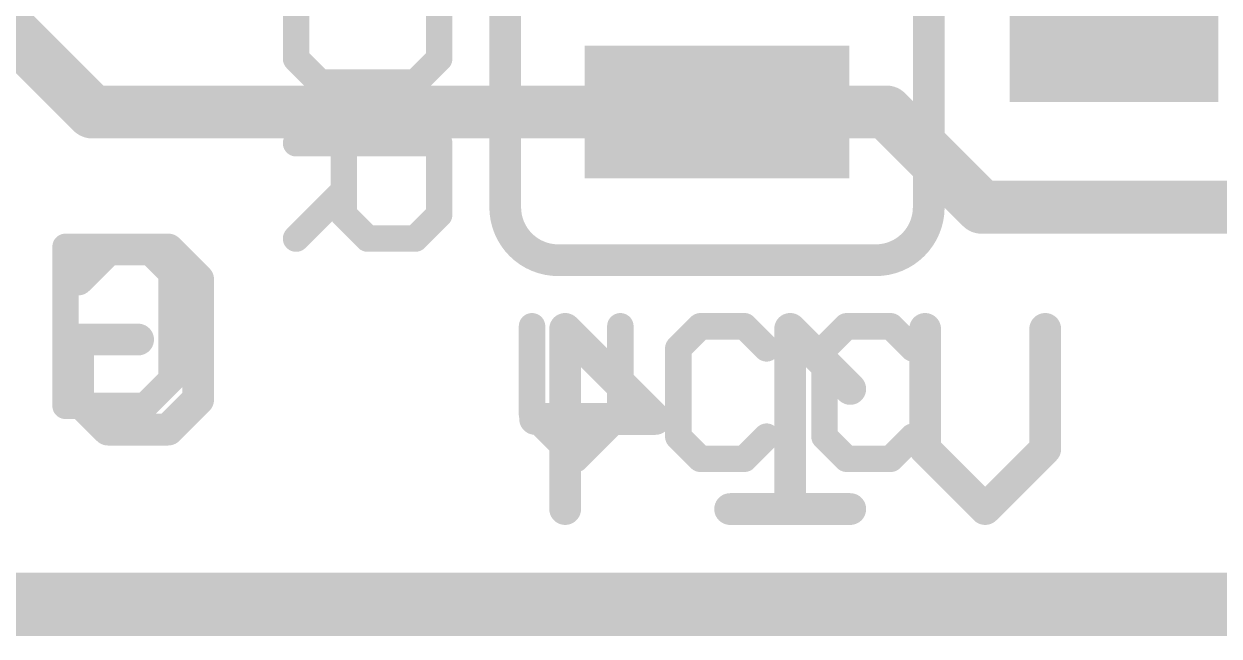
# Model space of a CAD drawing. Extents: x 0 to 108, y -22 to 15.
# Drawn here: x 4.29 to 10.03, y -0.15 to 2.78 of the extents above; entities that cross this region are included whole.
import ezdxf

# ---------------------------------------------------------------- set-up
doc = ezdxf.new("R2010")
doc.units = 0
for name, color, linetype in [('1', 12, 'CONTINUOUS'), ('16', 132, 'CONTINUOUS'), ('20', 53, 'CONTINUOUS'), ('21', 41, 'CONTINUOUS'), ('22', 40, 'CONTINUOUS')]:
    doc.layers.add(name, color=color, linetype=linetype)

# ---------------------------------------------------------------- blocks, each defined once
blk = doc.blocks.new('RECT')
blk.add_solid([(-0.5, -0.5), (0.5, -0.5), (-0.5, 0.5), (0.5, 0.5)])

msp = doc.modelspace()

# ---------------------------------------------------------------- linework, layer by layer
at = {"layer": '1'}
for points, const_width in [([(3.175, 3.81), (4.6228, 2.3622)], 0.254), ([(7.62, 2.3622), (4.6228, 2.3622)], 0.254), ([(7.62, 2.3622), (8.4328, 2.3622)], 0.254), ([(8.4328, 2.3622), (8.89, 1.905)], 0.254), ([(10.16, 1.905), (8.89, 1.905)], 0.254), ([(0, 0), (15.24, 0)], 0.3048)]:
    msp.add_lwpolyline(points, dxfattribs=dict(at, const_width=const_width))
at = {"layer": '1', "const_width": 0.127}
for points in [[(4.6228, 2.4257, 1), (4.6228, 2.2987)], [(4.5779, 2.3173, 1), (4.6677, 2.4071)], [(7.62, 2.4257, 1), (7.62, 2.2987)], [(7.62, 2.2987, 1), (7.62, 2.4257)], [(8.4777, 2.4071, 1), (8.3879, 2.3173)], [(8.4328, 2.2987, 1), (8.4328, 2.4257)], [(8.89, 1.9685, 1), (8.89, 1.8415)], [(8.8451, 1.8601, 1), (8.9349, 1.9499)]]:
    msp.add_lwpolyline(points, format="xyb", dxfattribs=at)
at = {"layer": '16'}
for points, const_width in [([(6.8916, 0.4572), (6.8916, 1.3215)], 0.1524), ([(6.8916, 1.3215), (7.3238, 0.8894)], 0.1524), ([(8.2593, 1.0334), (7.9712, 1.3215)], 0.1524), ([(7.9712, 1.3215), (7.9712, 0.4572)], 0.1524), ([(8.6186, 0.7453), (8.6186, 1.3215)], 0.1524), ([(9.1948, 1.3215), (9.1948, 0.7453)], 0.1524), ([(7.3238, 0.8894), (6.7475, 0.8894)], 0.1524), ([(8.9067, 0.4572), (8.6186, 0.7453)], 0.1524), ([(9.1948, 0.7453), (8.9067, 0.4572)], 0.1524), ([(8.2593, 0.4572), (7.6831, 0.4572)], 0.1524), ([(0, 0), (15.24, 0)], 0.2032)]:
    msp.add_lwpolyline(points, dxfattribs=dict(at, const_width=const_width))
at = {"layer": '16', "const_width": 0.0762}
for points in [[(6.9297, 1.3215, 1), (6.8535, 1.3215)], [(6.9185, 1.3485, 1), (6.8647, 1.2946)], [(7.9981, 1.3485, 1), (7.9442, 1.2946)], [(8.0093, 1.3215, 1), (7.9331, 1.3215)], [(8.6567, 1.3215, 1), (8.5805, 1.3215)], [(9.2329, 1.3215, 1), (9.1567, 1.3215)], [(8.2323, 1.0065, 1), (8.2862, 1.0604)], [(6.7475, 0.9275, 1), (6.7475, 0.8513)], [(7.2968, 0.8624, 1), (7.3507, 0.9163)], [(7.3238, 0.8513, 1), (7.3238, 0.9275)], [(8.6455, 0.7723, 1), (8.5916, 0.7184)], [(9.2217, 0.7184, 1), (9.1679, 0.7723)], [(8.5805, 0.7453, 1), (8.6567, 0.7453)], [(9.1567, 0.7453, 1), (9.2329, 0.7453)], [(7.6831, 0.4953, 1), (7.6831, 0.4191)], [(8.2593, 0.4191, 1), (8.2593, 0.4953)], [(8.8797, 0.4841, 1), (8.9336, 0.4303)], [(8.8797, 0.4303, 1), (8.9336, 0.4841)], [(6.8535, 0.4572, 1), (6.9297, 0.4572)], [(7.9331, 0.4572, 1), (8.0093, 0.4572)]]:
    msp.add_lwpolyline(points, format="xyb", dxfattribs=at)
at = {"layer": '20', "const_width": 0.2032}
msp.add_lwpolyline([(0, 0), (15.24, 0)], dxfattribs=at)
at = {"layer": '21'}
for points, const_width in [([(6.604, 1.905), (6.604, 4.445)], 0.1524), ([(8.636, 4.445), (8.636, 1.905)], 0.1524), ([(5.6007, 2.9609), (5.6007, 2.6177)], 0.127), ([(6.2871, 2.6177), (6.2871, 2.9609)], 0.127), ([(5.6007, 2.6177), (5.7151, 2.5033)], 0.127), ([(6.1727, 2.5033), (6.2871, 2.6177)], 0.127), ([(5.7151, 2.5033), (6.1727, 2.5033)], 0.127), ([(5.6007, 2.2125), (6.2871, 2.2125)], 0.127), ([(5.8295, 1.8693), (5.8295, 2.2125)], 0.127), ([(6.2871, 2.2125), (6.2871, 1.8693)], 0.127), ([(5.8295, 1.9837), (5.6007, 1.7549)], 0.127), ([(5.9439, 1.7549), (5.8295, 1.8693)], 0.127), ([(6.2871, 1.8693), (6.1727, 1.7549)], 0.127), ([(4.4947, 1.7152), (4.4947, 0.9525)], 0.127), ([(4.876, 1.7152), (4.4947, 1.7152)], 0.127), ([(5.0031, 1.588), (4.876, 1.7152)], 0.127), ([(6.1727, 1.7549), (5.9439, 1.7549)], 0.127), ([(8.382, 1.651), (6.858, 1.651)], 0.1524), ([(5.0031, 1.0796), (5.0031, 1.588)], 0.127), ([(6.7326, 1.334), (6.7326, 0.9103)], 0.127), ([(7.1563, 0.9103), (7.1563, 1.334)], 0.127), ([(7.5402, 1.334), (7.4343, 1.2281)], 0.127), ([(7.752, 1.334), (7.5402, 1.334)], 0.127), ([(7.858, 1.2281), (7.752, 1.334)], 0.127), ([(8.2418, 1.334), (8.1359, 1.2281)], 0.127), ([(8.4537, 1.334), (8.2418, 1.334)], 0.127), ([(8.5596, 1.2281), (8.4537, 1.334)], 0.127), ([(7.4343, 1.2281), (7.4343, 0.8044)], 0.127), ([(8.1359, 1.2281), (8.1359, 0.8044)], 0.127), ([(4.876, 0.9525), (5.0031, 1.0796)], 0.127), ([(4.4947, 0.9525), (4.876, 0.9525)], 0.127), ([(6.7326, 0.9103), (6.9445, 0.6985)], 0.127), ([(6.9445, 0.6985), (7.1563, 0.9103)], 0.127), ([(7.4343, 0.8044), (7.5402, 0.6985)], 0.127), ([(7.752, 0.6985), (7.858, 0.8044)], 0.127), ([(8.1359, 0.8044), (8.2418, 0.6985)], 0.127), ([(8.4537, 0.6985), (8.5596, 0.8044)], 0.127), ([(7.5402, 0.6985), (7.752, 0.6985)], 0.127), ([(8.2418, 0.6985), (8.4537, 0.6985)], 0.127)]:
    msp.add_lwpolyline(points, dxfattribs=dict(at, const_width=const_width))
for points, const_width in [([(5.6232, 2.6401, 1), (5.5782, 2.5952)], 0.0635), ([(5.569, 2.6177, 1), (5.6325, 2.6177)], 0.0635), ([(6.2553, 2.6177, 1), (6.3188, 2.6177)], 0.0635), ([(6.3095, 2.5952, 1), (6.2646, 2.6401)], 0.0635), ([(5.7151, 2.535, 1), (5.7151, 2.4715)], 0.0635), ([(5.6926, 2.4808, 1), (5.7375, 2.5257)], 0.0635), ([(6.1502, 2.5257, 1), (6.1951, 2.4808)], 0.0635), ([(6.1727, 2.4715, 1), (6.1727, 2.535)], 0.0635), ([(5.6007, 2.2442, 1), (5.6007, 2.1807)], 0.0635), ([(5.8612, 2.2125, 1), (5.7977, 2.2125)], 0.0635), ([(6.3188, 2.2125, 1), (6.2553, 2.2125)], 0.0635), ([(6.2871, 2.1807, 1), (6.2871, 2.2442)], 0.0635), ([(5.8519, 1.9612, 1), (5.807, 2.0061)], 0.0635), ([(6.604, 1.905, 0.4142), (6.858, 1.651)], 0.1524), ([(6.6421, 1.905, 1), (6.5659, 1.905)], 0.0762), ([(8.382, 1.651, 0.4142), (8.636, 1.905)], 0.1524), ([(8.6741, 1.905, 1), (8.5979, 1.905)], 0.0762), ([(5.7977, 1.8693, 1), (5.8612, 1.8693)], 0.0635), ([(5.8519, 1.8917, 1), (5.807, 1.8468)], 0.0635), ([(6.2553, 1.8693, 1), (6.3188, 1.8693)], 0.0635), ([(6.3095, 1.8468, 1), (6.2646, 1.8917)], 0.0635), ([(6.5659, 1.905, 1), (6.6421, 1.905)], 0.0762), ([(8.5979, 1.905, 1), (8.6741, 1.905)], 0.0762), ([(4.5264, 1.7152, 1), (4.4629, 1.7152)], 0.0635), ([(4.4947, 1.7469, 1), (4.4947, 1.6834)], 0.0635), ([(4.8984, 1.7376, 1), (4.8535, 1.6927)], 0.0635), ([(4.876, 1.6834, 1), (4.876, 1.7469)], 0.0635), ([(5.5782, 1.7773, 1), (5.6232, 1.7324)], 0.0635), ([(5.9439, 1.7866, 1), (5.9439, 1.7231)], 0.0635), ([(5.9214, 1.7324, 1), (5.9663, 1.7773)], 0.0635), ([(6.1502, 1.7773, 1), (6.1951, 1.7324)], 0.0635), ([(6.1727, 1.7231, 1), (6.1727, 1.7866)], 0.0635), ([(6.858, 1.6891, 1), (6.858, 1.6129)], 0.0762), ([(6.858, 1.6129, 1), (6.858, 1.6891)], 0.0762), ([(8.382, 1.6891, 1), (8.382, 1.6129)], 0.0762), ([(8.382, 1.6129, 1), (8.382, 1.6891)], 0.0762), ([(5.0348, 1.588, 1), (4.9713, 1.588)], 0.0635), ([(4.9806, 1.5656, 1), (5.0255, 1.6105)], 0.0635), ([(6.7644, 1.334, 1), (6.7009, 1.334)], 0.0635), ([(7.1881, 1.334, 1), (7.1246, 1.334)], 0.0635), ([(7.5402, 1.3658, 1), (7.5402, 1.3023)], 0.0635), ([(7.5627, 1.3116, 1), (7.5177, 1.3565)], 0.0635), ([(7.7745, 1.3565, 1), (7.7296, 1.3116)], 0.0635), ([(7.752, 1.3023, 1), (7.752, 1.3658)], 0.0635), ([(8.2418, 1.3658, 1), (8.2418, 1.3023)], 0.0635), ([(8.2643, 1.3116, 1), (8.2194, 1.3565)], 0.0635), ([(8.4761, 1.3565, 1), (8.4312, 1.3116)], 0.0635), ([(8.4537, 1.3023, 1), (8.4537, 1.3658)], 0.0635), ([(7.466, 1.2281, 1), (7.4025, 1.2281)], 0.0635), ([(7.4118, 1.2506, 1), (7.4567, 1.2057)], 0.0635), ([(7.8355, 1.2057, 1), (7.8804, 1.2506)], 0.0635), ([(8.1677, 1.2281, 1), (8.1042, 1.2281)], 0.0635), ([(8.1135, 1.2506, 1), (8.1584, 1.2057)], 0.0635), ([(8.5372, 1.2057, 1), (8.5821, 1.2506)], 0.0635), ([(4.9713, 1.0796, 1), (5.0348, 1.0796)], 0.0635), ([(5.0255, 1.0572, 1), (4.9806, 1.1021)], 0.0635), ([(4.4947, 0.9843, 1), (4.4947, 0.9207)], 0.0635), ([(4.4629, 0.9525, 1), (4.5264, 0.9525)], 0.0635), ([(4.8535, 0.975, 1), (4.8984, 0.93)], 0.0635), ([(4.876, 0.9207, 1), (4.876, 0.9843)], 0.0635), ([(6.7009, 0.9103, 1), (6.7644, 0.9103)], 0.0635), ([(6.7551, 0.9328, 1), (6.7102, 0.8879)], 0.0635), ([(7.1246, 0.9103, 1), (7.1881, 0.9103)], 0.0635), ([(7.1788, 0.8879, 1), (7.1339, 0.9328)], 0.0635), ([(7.4567, 0.8269, 1), (7.4118, 0.782)], 0.0635), ([(7.8804, 0.782, 1), (7.8355, 0.8269)], 0.0635), ([(8.1584, 0.8269, 1), (8.1135, 0.782)], 0.0635), ([(8.5821, 0.782, 1), (8.5372, 0.8269)], 0.0635), ([(7.4025, 0.8044, 1), (7.466, 0.8044)], 0.0635), ([(8.1042, 0.8044, 1), (8.1677, 0.8044)], 0.0635), ([(6.922, 0.721, 1), (6.9669, 0.676)], 0.0635), ([(6.922, 0.676, 1), (6.9669, 0.721)], 0.0635), ([(7.5402, 0.7303, 1), (7.5402, 0.6667)], 0.0635), ([(7.5177, 0.676, 1), (7.5627, 0.721)], 0.0635), ([(7.7296, 0.721, 1), (7.7745, 0.676)], 0.0635), ([(7.752, 0.6667, 1), (7.752, 0.7303)], 0.0635), ([(8.2418, 0.7303, 1), (8.2418, 0.6667)], 0.0635), ([(8.2194, 0.676, 1), (8.2643, 0.721)], 0.0635), ([(8.4312, 0.721, 1), (8.4761, 0.676)], 0.0635), ([(8.4537, 0.6667, 1), (8.4537, 0.7303)], 0.0635)]:
    msp.add_lwpolyline(points, format="xyb", dxfattribs=dict(at, const_width=const_width))
at = {"layer": '22', "const_width": 0.1524}
for points in [[(4.5546, 1.5585), (4.6986, 1.7025)], [(4.6986, 1.7025), (4.9867, 1.7025)], [(4.9867, 1.7025), (5.1308, 1.5585)], [(5.1308, 1.5585), (5.1308, 0.9823)], [(4.5546, 0.9823), (4.5546, 1.2704)], [(4.5546, 1.2704), (4.8427, 1.2704)], [(4.6986, 0.8382), (4.5546, 0.9823)], [(5.1308, 0.9823), (4.9867, 0.8382)], [(4.9867, 0.8382), (4.6986, 0.8382)]]:
    msp.add_lwpolyline(points, dxfattribs=at)
at = {"layer": '22', "const_width": 0.0762}
for points in [[(4.6986, 1.7406, 1), (4.6986, 1.6644)], [(4.7256, 1.6756, 1), (4.6717, 1.7295)], [(5.0137, 1.7295, 1), (4.9598, 1.6756)], [(4.9867, 1.6644, 1), (4.9867, 1.7406)], [(4.5276, 1.5854, 1), (4.5815, 1.5315)], [(5.1689, 1.5585, 1), (5.0927, 1.5585)], [(5.1039, 1.5315, 1), (5.1577, 1.5854)], [(4.5927, 1.2704, 1), (4.5165, 1.2704)], [(4.5546, 1.3085, 1), (4.5546, 1.2323)], [(4.8427, 1.2323, 1), (4.8427, 1.3085)], [(4.5815, 1.0092, 1), (4.5276, 0.9553)], [(5.1577, 0.9553, 1), (5.1039, 1.0092)], [(4.5165, 0.9823, 1), (4.5927, 0.9823)], [(5.0927, 0.9823, 1), (5.1689, 0.9823)], [(4.6986, 0.8763, 1), (4.6986, 0.8001)], [(4.6717, 0.8113, 1), (4.7256, 0.8651)], [(4.9598, 0.8651, 1), (5.0137, 0.8113)], [(4.9867, 0.8001, 1), (4.9867, 0.8763)]]:
    msp.add_lwpolyline(points, format="xyb", dxfattribs=at)

# ---------------------------------------------------------------- block references
at = {"layer": '1', "xscale": 1.1, "rotation": 90}
msp.add_blockref('RECT', (9.525, 2.96), dxfattribs=at)
at = {"layer": '1', "xscale": 0.635, "yscale": 1.27, "rotation": 90}
msp.add_blockref('RECT', (7.62, 2.3622), dxfattribs=at)

doc.saveas('drawing.dxf')
